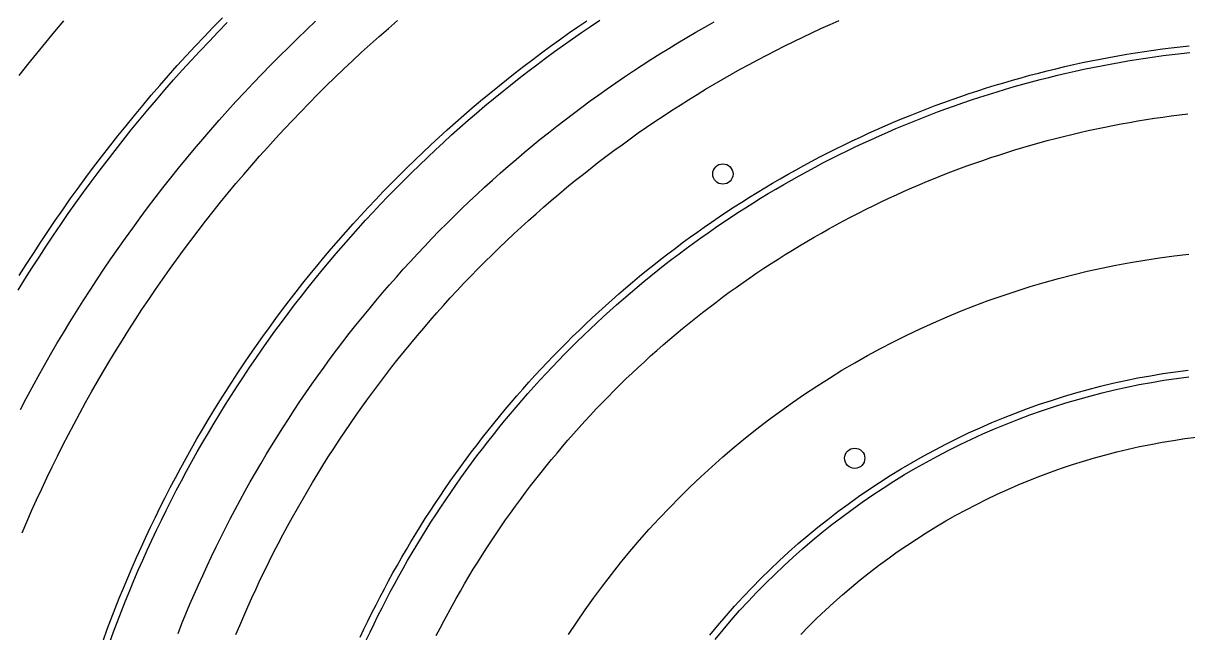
# Model space of a CAD drawing. Header units: metres. Extents: x 10 to 1210, y 10 to 2773.
# Drawn here: x 271.5 to 443.8, y 1447.3 to 1537.5 of the extents above; entities that cross this region are included whole.
import ezdxf

# ---------------------------------------------------------------- set-up
doc = ezdxf.new("R2010")
doc.units = ezdxf.units.M
for name, color, linetype in [('ACIKLIK', 5, 'Continuous'), ('ASKI_DELIK', 6, 'Continuous'), ('CAM_SABLON', 4, 'Continuous'), ('DIS_KENAR_V91_Z3', 1, 'Continuous'), ('LAMBA_T4_Z4', 3, 'Continuous')]:
    doc.layers.add(name, color=color, linetype=linetype)

msp = doc.modelspace()

# ---------------------------------------------------------------- linework, layer by layer
at = {"layer": 'ACIKLIK'}
for points in [[(271.07, 1480.35), (271.93, 1482), (272.81, 1483.63), (273.71, 1485.26), (274.61, 1486.89), (275.54, 1488.5), (276.47, 1490.11), (277.42, 1491.7), (278.39, 1493.29), (279.37, 1494.87), (280.36, 1496.44), (281.36, 1498.01), (282.38, 1499.56), (283.42, 1501.11), (284.46, 1502.64), (285.52, 1504.17), (286.59, 1505.69), (287.68, 1507.2), (288.78, 1508.7), (289.89, 1510.19), (291.02, 1511.67), (292.15, 1513.14), (293.3, 1514.6), (294.47, 1516.05), (295.64, 1517.48), (296.83, 1518.91), (298.03, 1520.33), (299.25, 1521.74), (300.47, 1523.14), (301.71, 1524.52), (302.96, 1525.9), (304.22, 1527.27), (305.5, 1528.62), (306.78, 1529.96), (308.08, 1531.29), (309.39, 1532.61), (310.71, 1533.92), (312.04, 1535.22), (313.38, 1536.5), (314.73, 1537.78)], [(294.39, 1447.24), (294.96, 1448.68), (295.55, 1450.12), (296.15, 1451.55), (296.76, 1452.98), (297.39, 1454.4), (298.03, 1455.82), (298.68, 1457.23), (299.34, 1458.63), (300.01, 1460.03), (300.7, 1461.42), (301.4, 1462.81), (302.11, 1464.19), (302.84, 1465.57), (303.57, 1466.93), (304.32, 1468.3), (305.08, 1469.65), (305.85, 1471), (306.63, 1472.34), (307.42, 1473.68), (308.23, 1475), (309.05, 1476.33), (309.88, 1477.64), (310.72, 1478.95), (311.57, 1480.24), (312.43, 1481.54), (313.31, 1482.82), (314.19, 1484.1), (315.09, 1485.36), (316, 1486.63), (316.91, 1487.88), (317.84, 1489.12), (318.78, 1490.36), (319.73, 1491.59), (320.7, 1492.81), (321.67, 1494.02), (322.65, 1495.22), (323.64, 1496.42), (324.65, 1497.6), (325.66, 1498.78), (326.69, 1499.95), (327.72, 1501.11), (328.76, 1502.25), (329.82, 1503.4), (330.88, 1504.53), (331.96, 1505.65), (333.04, 1506.76), (334.14, 1507.86), (335.24, 1508.96), (336.35, 1510.04), (337.47, 1511.12), (338.6, 1512.18), (339.75, 1513.24), (340.89, 1514.28), (342.05, 1515.31), (343.22, 1516.34), (344.4, 1517.35), (345.58, 1518.36), (346.78, 1519.35), (347.98, 1520.33), (349.19, 1521.3), (350.41, 1522.27), (351.64, 1523.22), (352.88, 1524.16), (354.12, 1525.09), (355.37, 1526), (356.64, 1526.91), (357.9, 1527.81), (359.18, 1528.69), (360.46, 1529.57), (361.76, 1530.43), (363.05, 1531.28), (364.36, 1532.12), (365.67, 1532.95), (367, 1533.77), (368.32, 1534.58), (369.66, 1535.37), (371, 1536.15), (372.35, 1536.92), (373.7, 1537.68)], [(332.59, 1446.92), (333.16, 1448.03), (333.74, 1449.13), (334.33, 1450.23), (334.93, 1451.33), (335.54, 1452.42), (336.16, 1453.5), (336.79, 1454.58), (337.43, 1455.65), (338.07, 1456.72), (338.73, 1457.78), (339.4, 1458.83), (340.07, 1459.88), (340.75, 1460.93), (341.45, 1461.96), (342.15, 1463), (342.86, 1464.02), (343.58, 1465.04), (344.31, 1466.05), (345.05, 1467.06), (345.8, 1468.06), (346.55, 1469.05), (347.31, 1470.04), (348.09, 1471.02), (348.87, 1471.99), (349.66, 1472.96), (350.46, 1473.92), (351.26, 1474.87), (352.08, 1475.82), (352.9, 1476.75), (353.73, 1477.69), (354.57, 1478.61), (355.42, 1479.53), (356.27, 1480.43), (357.13, 1481.34), (358.01, 1482.23), (358.88, 1483.12), (359.77, 1483.99), (360.66, 1484.87), (361.57, 1485.73), (362.47, 1486.58), (363.39, 1487.43), (364.31, 1488.27), (365.25, 1489.1), (366.18, 1489.92), (367.13, 1490.74), (368.08, 1491.54), (369.04, 1492.34), (370.01, 1493.13), (370.98, 1493.91), (371.96, 1494.69), (372.95, 1495.45), (373.94, 1496.2), (374.94, 1496.95), (375.95, 1497.69), (376.96, 1498.42), (377.98, 1499.14), (379, 1499.85), (380.04, 1500.55), (381.07, 1501.25), (382.12, 1501.93), (383.17, 1502.6), (384.22, 1503.27), (385.28, 1503.93), (386.35, 1504.57), (387.42, 1505.21), (388.5, 1505.84), (389.58, 1506.46), (390.67, 1507.07), (391.77, 1507.67), (392.87, 1508.26), (393.97, 1508.84), (395.08, 1509.41), (396.19, 1509.98), (397.31, 1510.53), (398.44, 1511.07), (399.57, 1511.6), (400.7, 1512.12), (401.84, 1512.64), (402.98, 1513.14), (404.13, 1513.63), (405.28, 1514.11), (406.43, 1514.59), (407.59, 1515.05), (408.75, 1515.5), (409.92, 1515.94), (411.09, 1516.38), (412.27, 1516.8), (413.44, 1517.21), (414.63, 1517.61), (415.81, 1518), (417, 1518.38), (418.19, 1518.75), (419.39, 1519.11), (420.58, 1519.46), (421.78, 1519.8), (422.99, 1520.13), (424.2, 1520.44), (425.41, 1520.75), (426.62, 1521.05), (427.83, 1521.33), (429.05, 1521.61), (430.27, 1521.87), (431.49, 1522.13), (432.71, 1522.37), (433.94, 1522.61), (435.17, 1522.83), (436.4, 1523.04), (437.63, 1523.24), (438.86, 1523.43), (440.1, 1523.61), (441.33, 1523.78), (442.57, 1523.93), (443.81, 1524.08)], [(386.51, 1447.08), (387.7, 1448.3), (388.92, 1449.49), (390.16, 1450.67), (391.43, 1451.83), (392.71, 1452.96), (394.01, 1454.07), (395.33, 1455.16), (396.67, 1456.22), (398.02, 1457.27), (399.4, 1458.28), (400.79, 1459.28), (402.2, 1460.24), (403.63, 1461.19), (405.07, 1462.11), (406.53, 1463), (408, 1463.87), (409.49, 1464.71), (410.99, 1465.53), (412.51, 1466.32), (414.04, 1467.08), (415.58, 1467.82), (417.14, 1468.53), (418.71, 1469.21), (420.29, 1469.86), (421.88, 1470.49), (423.48, 1471.09), (425.09, 1471.66), (426.72, 1472.2), (428.35, 1472.72), (429.99, 1473.2), (431.64, 1473.66), (433.29, 1474.09), (434.96, 1474.49), (436.62, 1474.86), (438.3, 1475.2), (439.98, 1475.51), (441.67, 1475.79), (443.36, 1476.05), (445.06, 1476.27)]]:
    msp.add_lwpolyline(points, dxfattribs=at)
at = {"layer": 'ASKI_DELIK'}
for centre in [(375, 1515.19), (394.5, 1473.14)]:
    msp.add_circle(centre, 1.5, dxfattribs=at)
at = {"layer": 'CAM_SABLON'}
for points in [[(270.71, 1497.99), (271.73, 1499.64), (272.77, 1501.28), (273.82, 1502.91), (274.88, 1504.53), (275.95, 1506.14), (277.04, 1507.74), (278.15, 1509.33), (279.27, 1510.92), (280.4, 1512.49), (281.54, 1514.05), (282.7, 1515.6), (283.88, 1517.14), (285.06, 1518.68), (286.26, 1520.2), (287.47, 1521.71), (288.7, 1523.21), (289.94, 1524.7), (291.19, 1526.18), (292.45, 1527.64), (293.73, 1529.1), (295.02, 1530.55), (296.32, 1531.98), (297.64, 1533.4), (298.97, 1534.81), (300.31, 1536.21), (301.66, 1537.6)], [(284.28, 1445.96), (284.84, 1447.49), (285.42, 1449.01), (286.01, 1450.54), (286.62, 1452.05), (287.23, 1453.56), (287.87, 1455.07), (288.51, 1456.57), (289.17, 1458.06), (289.84, 1459.55), (290.52, 1461.03), (291.22, 1462.51), (291.93, 1463.98), (292.65, 1465.44), (293.38, 1466.9), (294.13, 1468.35), (294.89, 1469.79), (295.66, 1471.23), (296.45, 1472.66), (297.24, 1474.08), (298.05, 1475.5), (298.88, 1476.91), (299.71, 1478.31), (300.56, 1479.71), (301.42, 1481.09), (302.29, 1482.47), (303.17, 1483.85), (304.06, 1485.21), (304.97, 1486.57), (305.89, 1487.92), (306.82, 1489.26), (307.76, 1490.59), (308.71, 1491.92), (309.68, 1493.23), (310.66, 1494.54), (311.64, 1495.84), (312.64, 1497.13), (313.65, 1498.41), (314.67, 1499.68), (315.71, 1500.95), (316.75, 1502.2), (317.8, 1503.45), (318.87, 1504.68), (319.95, 1505.91), (321.03, 1507.13), (322.13, 1508.34), (323.24, 1509.53), (324.36, 1510.72), (325.48, 1511.9), (326.62, 1513.07), (327.77, 1514.23), (328.93, 1515.38), (330.1, 1516.52), (331.28, 1517.64), (332.47, 1518.76), (333.66, 1519.87), (334.87, 1520.97), (336.09, 1522.05), (337.32, 1523.13), (338.55, 1524.2), (339.8, 1525.25), (341.05, 1526.29), (342.32, 1527.33), (343.59, 1528.35), (344.87, 1529.36), (346.16, 1530.36), (347.46, 1531.34), (348.77, 1532.32), (350.08, 1533.29), (351.41, 1534.24), (352.74, 1535.18), (354.08, 1536.11), (355.43, 1537.03), (356.79, 1537.94)], [(322.24, 1446.24), (322.81, 1447.44), (323.38, 1448.63), (323.97, 1449.82), (324.57, 1451.01), (325.17, 1452.19), (325.79, 1453.36), (326.42, 1454.53), (327.06, 1455.69), (327.71, 1456.85), (328.36, 1458), (329.03, 1459.15), (329.71, 1460.29), (330.4, 1461.42), (331.1, 1462.55), (331.8, 1463.67), (332.52, 1464.79), (333.25, 1465.89), (333.99, 1467), (334.73, 1468.09), (335.49, 1469.18), (336.25, 1470.27), (337.03, 1471.34), (337.81, 1472.41), (338.61, 1473.48), (339.41, 1474.53), (340.22, 1475.58), (341.04, 1476.62), (341.87, 1477.66), (342.71, 1478.68), (343.56, 1479.7), (344.42, 1480.72), (345.28, 1481.72), (346.16, 1482.72), (347.04, 1483.71), (347.93, 1484.69), (348.83, 1485.66), (349.74, 1486.63), (350.66, 1487.59), (351.59, 1488.54), (352.52, 1489.48), (353.46, 1490.41), (354.41, 1491.34), (355.37, 1492.26), (356.34, 1493.17), (357.31, 1494.07), (358.29, 1494.96), (359.28, 1495.84), (360.28, 1496.72), (361.28, 1497.58), (362.3, 1498.44), (363.32, 1499.29), (364.34, 1500.13), (365.38, 1500.96), (366.42, 1501.78), (367.47, 1502.59), (368.52, 1503.39), (369.59, 1504.19), (370.66, 1504.97), (371.73, 1505.75), (372.82, 1506.51), (373.91, 1507.27), (375, 1508.01), (376.11, 1508.75), (377.21, 1509.48), (378.33, 1510.2), (379.45, 1510.9), (380.58, 1511.6), (381.71, 1512.29), (382.85, 1512.97), (384, 1513.64), (385.15, 1514.29), (386.31, 1514.94), (387.47, 1515.58), (388.64, 1516.21), (389.81, 1516.83), (390.99, 1517.43), (392.18, 1518.03), (393.37, 1518.62), (394.56, 1519.19), (395.76, 1519.76), (396.97, 1520.31), (398.18, 1520.86), (399.39, 1521.39), (400.61, 1521.92), (401.83, 1522.43), (403.06, 1522.93), (404.29, 1523.42), (405.53, 1523.9), (406.77, 1524.37), (408.01, 1524.83), (409.26, 1525.28), (410.51, 1525.72), (411.77, 1526.15), (413.03, 1526.56), (414.29, 1526.96), (415.56, 1527.36), (416.83, 1527.74), (418.1, 1528.11), (419.38, 1528.47), (420.66, 1528.82), (421.94, 1529.16), (423.23, 1529.48), (424.52, 1529.8), (425.81, 1530.1), (427.1, 1530.4), (428.4, 1530.68), (429.7, 1530.95), (431, 1531.21), (432.3, 1531.45), (433.61, 1531.69), (434.91, 1531.92), (436.22, 1532.13), (437.53, 1532.33), (438.85, 1532.52), (440.16, 1532.7), (441.48, 1532.87), (442.79, 1533.02), (444.11, 1533.17)], [(373.85, 1446.34), (375.03, 1447.78), (376.25, 1449.2), (377.48, 1450.6), (378.75, 1451.97), (380.03, 1453.33), (381.34, 1454.66), (382.67, 1455.97), (384.03, 1457.25), (385.4, 1458.52), (386.8, 1459.75), (388.22, 1460.97), (389.66, 1462.15), (391.12, 1463.32), (392.61, 1464.45), (394.11, 1465.56), (395.63, 1466.65), (397.17, 1467.71), (398.72, 1468.74), (400.3, 1469.74), (401.89, 1470.72), (403.5, 1471.66), (405.13, 1472.58), (406.77, 1473.47), (408.42, 1474.34), (410.09, 1475.17), (411.78, 1475.97), (413.48, 1476.75), (415.19, 1477.49), (416.92, 1478.21), (418.65, 1478.89), (420.4, 1479.55), (422.16, 1480.17), (423.94, 1480.76), (425.72, 1481.32), (427.51, 1481.85), (429.31, 1482.35), (431.11, 1482.82), (432.93, 1483.26), (434.75, 1483.66), (436.58, 1484.03), (438.42, 1484.37), (440.26, 1484.68), (442.11, 1484.96), (443.96, 1485.2)]]:
    msp.add_lwpolyline(points, dxfattribs=at)
at = {"layer": 'DIS_KENAR_V91_Z3'}
for points in [[(270.88, 1529.76), (272.17, 1531.4), (273.48, 1533.04), (274.81, 1534.66), (276.15, 1536.27), (277.5, 1537.87)], [(271.3, 1462.1), (272, 1463.74), (272.72, 1465.38), (273.46, 1467.01), (274.21, 1468.64), (274.97, 1470.25), (275.75, 1471.87), (276.54, 1473.47), (277.34, 1475.07), (278.16, 1476.66), (279, 1478.24), (279.84, 1479.82), (280.7, 1481.39), (281.58, 1482.95), (282.46, 1484.5), (283.37, 1486.05), (284.28, 1487.58), (285.21, 1489.11), (286.15, 1490.63), (287.1, 1492.15), (288.07, 1493.65), (289.05, 1495.15), (290.05, 1496.63), (291.05, 1498.11), (292.07, 1499.58), (293.11, 1501.04), (294.15, 1502.5), (295.21, 1503.94), (296.28, 1505.37), (297.36, 1506.8), (298.46, 1508.21), (299.57, 1509.62), (300.69, 1511.01), (301.82, 1512.4), (302.96, 1513.77), (304.12, 1515.14), (305.28, 1516.49), (306.46, 1517.84), (307.66, 1519.17), (308.86, 1520.5), (310.07, 1521.81), (311.3, 1523.11), (312.54, 1524.4), (313.78, 1525.69), (315.04, 1526.96), (316.31, 1528.22), (317.6, 1529.46), (318.89, 1530.7), (320.19, 1531.93), (321.5, 1533.14), (322.83, 1534.34), (324.16, 1535.54), (325.51, 1536.72), (326.86, 1537.88)], [(302.94, 1447.06), (303.51, 1448.42), (304.1, 1449.79), (304.7, 1451.15), (305.31, 1452.5), (305.93, 1453.85), (306.56, 1455.19), (307.21, 1456.52), (307.86, 1457.85), (308.53, 1459.18), (309.21, 1460.5), (309.9, 1461.81), (310.6, 1463.12), (311.31, 1464.42), (312.04, 1465.71), (312.78, 1467), (313.52, 1468.28), (314.28, 1469.56), (315.05, 1470.82), (315.83, 1472.09), (316.62, 1473.34), (317.43, 1474.59), (318.24, 1475.83), (319.06, 1477.06), (319.9, 1478.29), (320.74, 1479.51), (321.6, 1480.72), (322.47, 1481.92), (323.34, 1483.12), (324.23, 1484.31), (325.13, 1485.49), (326.04, 1486.66), (326.96, 1487.83), (327.89, 1488.98), (328.82, 1490.13), (329.77, 1491.27), (330.73, 1492.41), (331.7, 1493.53), (332.68, 1494.65), (333.67, 1495.75), (334.66, 1496.85), (335.67, 1497.94), (336.69, 1499.02), (337.71, 1500.09), (338.75, 1501.15), (339.79, 1502.21), (340.85, 1503.25), (341.91, 1504.29), (342.98, 1505.31), (344.06, 1506.33), (345.15, 1507.34), (346.25, 1508.33), (347.35, 1509.32), (348.47, 1510.3), (349.59, 1511.27), (350.73, 1512.23), (351.87, 1513.18), (353.02, 1514.11), (354.17, 1515.04), (355.34, 1515.96), (356.51, 1516.87), (357.69, 1517.77), (358.88, 1518.66), (360.08, 1519.53), (361.28, 1520.4), (362.49, 1521.26), (363.71, 1522.1), (364.94, 1522.94), (366.17, 1523.76), (367.41, 1524.57), (368.66, 1525.38), (369.91, 1526.17), (371.18, 1526.95), (372.44, 1527.72), (373.72, 1528.48), (375, 1529.22), (376.29, 1529.96), (377.58, 1530.69), (378.88, 1531.4), (380.19, 1532.1), (381.5, 1532.79), (382.82, 1533.47), (384.15, 1534.14), (385.48, 1534.79), (386.81, 1535.44), (388.15, 1536.07), (389.5, 1536.69), (390.85, 1537.3), (392.21, 1537.9)], [(352.17, 1447.08), (353.37, 1448.9), (354.61, 1450.7), (355.87, 1452.47), (357.17, 1454.23), (358.5, 1455.96), (359.86, 1457.67), (361.24, 1459.35), (362.66, 1461.01), (364.11, 1462.64), (365.58, 1464.25), (367.08, 1465.83), (368.61, 1467.39), (370.17, 1468.92), (371.75, 1470.42), (373.36, 1471.89), (374.99, 1473.34), (376.65, 1474.76), (378.33, 1476.14), (380.04, 1477.5), (381.77, 1478.83), (383.53, 1480.13), (385.3, 1481.39), (387.1, 1482.63), (388.92, 1483.83), (390.76, 1485.01), (392.62, 1486.15), (394.5, 1487.25), (396.4, 1488.33), (398.32, 1489.37), (400.25, 1490.38), (402.2, 1491.35), (404.17, 1492.29), (406.16, 1493.19), (408.16, 1494.06), (410.17, 1494.9), (412.2, 1495.7), (414.25, 1496.46), (416.3, 1497.19), (418.37, 1497.88), (420.45, 1498.54), (422.55, 1499.16), (424.65, 1499.74), (426.76, 1500.29), (428.88, 1500.8), (431.01, 1501.27), (433.15, 1501.7), (435.29, 1502.1), (437.45, 1502.46), (439.6, 1502.78), (441.77, 1503.07), (443.93, 1503.32)]]:
    msp.add_lwpolyline(points, dxfattribs=at)
at = {"layer": 'LAMBA_T4_Z4'}
for points in [[(270.89, 1500.17), (271.92, 1501.82), (272.98, 1503.45), (274.04, 1505.08), (275.12, 1506.7), (276.22, 1508.31), (277.33, 1509.91), (278.45, 1511.5), (279.59, 1513.08), (280.74, 1514.65), (281.9, 1516.2), (283.08, 1517.75), (284.27, 1519.29), (285.48, 1520.82), (286.7, 1522.34), (287.93, 1523.85), (289.17, 1525.34), (290.43, 1526.83), (291.7, 1528.3), (292.98, 1529.76), (294.28, 1531.22), (295.59, 1532.66), (296.91, 1534.09), (298.24, 1535.5), (299.59, 1536.91), (300.95, 1538.3)], [(283.34, 1446.3), (283.91, 1447.84), (284.49, 1449.37), (285.08, 1450.9), (285.69, 1452.43), (286.31, 1453.94), (286.95, 1455.46), (287.59, 1456.96), (288.25, 1458.47), (288.93, 1459.96), (289.61, 1461.45), (290.31, 1462.94), (291.03, 1464.41), (291.75, 1465.89), (292.49, 1467.35), (293.24, 1468.81), (294.01, 1470.26), (294.78, 1471.71), (295.57, 1473.14), (296.37, 1474.58), (297.19, 1476), (298.01, 1477.42), (298.85, 1478.83), (299.7, 1480.23), (300.57, 1481.62), (301.44, 1483.01), (302.33, 1484.39), (303.23, 1485.76), (304.14, 1487.13), (305.06, 1488.48), (306, 1489.83), (306.95, 1491.17), (307.9, 1492.5), (308.88, 1493.83), (309.86, 1495.14), (310.85, 1496.45), (311.85, 1497.74), (312.87, 1499.03), (313.9, 1500.31), (314.93, 1501.58), (315.98, 1502.84), (317.04, 1504.1), (318.11, 1505.34), (319.2, 1506.57), (320.29, 1507.8), (321.39, 1509.01), (322.51, 1510.22), (323.63, 1511.41), (324.76, 1512.6), (325.91, 1513.77), (327.06, 1514.94), (328.23, 1516.09), (329.4, 1517.24), (330.59, 1518.37), (331.78, 1519.49), (332.99, 1520.61), (334.2, 1521.71), (335.43, 1522.8), (336.66, 1523.89), (337.9, 1524.96), (339.16, 1526.02), (340.42, 1527.07), (341.69, 1528.1), (342.97, 1529.13), (344.26, 1530.15), (345.55, 1531.15), (346.86, 1532.14), (348.17, 1533.12), (349.5, 1534.1), (350.83, 1535.05), (352.17, 1536), (353.52, 1536.94), (354.87, 1537.86)], [(321.34, 1446.66), (321.9, 1447.87), (322.48, 1449.07), (323.08, 1450.27), (323.68, 1451.46), (324.29, 1452.65), (324.91, 1453.83), (325.54, 1455.01), (326.18, 1456.18), (326.84, 1457.34), (327.5, 1458.5), (328.17, 1459.65), (328.85, 1460.8), (329.55, 1461.94), (330.25, 1463.08), (330.96, 1464.21), (331.68, 1465.33), (332.42, 1466.45), (333.16, 1467.56), (333.91, 1468.66), (334.67, 1469.76), (335.44, 1470.85), (336.22, 1471.93), (337.01, 1473.01), (337.81, 1474.08), (338.62, 1475.14), (339.43, 1476.2), (340.26, 1477.24), (341.1, 1478.29), (341.94, 1479.32), (342.8, 1480.35), (343.66, 1481.37), (344.53, 1482.38), (345.41, 1483.38), (346.3, 1484.38), (347.2, 1485.37), (348.1, 1486.35), (349.02, 1487.32), (349.94, 1488.28), (350.87, 1489.24), (351.81, 1490.19), (352.76, 1491.13), (353.72, 1492.06), (354.68, 1492.98), (355.65, 1493.9), (356.63, 1494.8), (357.62, 1495.7), (358.62, 1496.59), (359.62, 1497.47), (360.63, 1498.34), (361.65, 1499.2), (362.68, 1500.06), (363.71, 1500.9), (364.76, 1501.74), (365.8, 1502.57), (366.86, 1503.38), (367.92, 1504.19), (368.99, 1504.99), (370.07, 1505.78), (371.15, 1506.56), (372.24, 1507.33), (373.34, 1508.09), (374.44, 1508.84), (375.55, 1509.58), (376.67, 1510.32), (377.79, 1511.04), (378.92, 1511.75), (380.06, 1512.45), (381.2, 1513.15), (382.35, 1513.83), (383.5, 1514.5), (384.66, 1515.16), (385.82, 1515.82), (386.99, 1516.46), (388.17, 1517.09), (389.35, 1517.71), (390.54, 1518.32), (391.73, 1518.92), (392.93, 1519.52), (394.13, 1520.1), (395.34, 1520.66), (396.55, 1521.22), (397.77, 1521.77), (398.99, 1522.31), (400.22, 1522.84), (401.45, 1523.35), (402.69, 1523.86), (403.93, 1524.35), (405.17, 1524.84), (406.42, 1525.31), (407.67, 1525.77), (408.93, 1526.22), (410.19, 1526.66), (411.45, 1527.09), (412.72, 1527.51), (413.99, 1527.92), (415.27, 1528.31), (416.55, 1528.7), (417.83, 1529.07), (419.11, 1529.44), (420.4, 1529.79), (421.69, 1530.13), (422.99, 1530.46), (424.28, 1530.77), (425.58, 1531.08), (426.88, 1531.37), (428.19, 1531.66), (429.5, 1531.93), (430.81, 1532.19), (432.12, 1532.44), (433.43, 1532.68), (434.75, 1532.9), (436.07, 1533.12), (437.39, 1533.32), (438.71, 1533.51), (440.03, 1533.69), (441.35, 1533.86), (442.68, 1534.02), (444.01, 1534.16)], [(373.07, 1446.97), (374.27, 1448.42), (375.49, 1449.85), (376.74, 1451.27), (378.01, 1452.66), (379.31, 1454.02), (380.63, 1455.37), (381.98, 1456.69), (383.34, 1457.99), (384.73, 1459.26), (386.15, 1460.51), (387.58, 1461.73), (389.03, 1462.93), (390.51, 1464.1), (392, 1465.25), (393.52, 1466.37), (395.05, 1467.47), (396.61, 1468.54), (398.18, 1469.58), (399.77, 1470.59), (401.38, 1471.57), (403, 1472.53), (404.64, 1473.46), (406.3, 1474.36), (407.97, 1475.23), (409.66, 1476.07), (411.36, 1476.88), (413.07, 1477.66), (414.8, 1478.41), (416.54, 1479.14), (418.3, 1479.83), (420.06, 1480.49), (421.84, 1481.12), (423.63, 1481.71), (425.42, 1482.28), (427.23, 1482.82), (429.05, 1483.32), (430.87, 1483.79), (432.71, 1484.23), (434.55, 1484.64), (436.39, 1485.02), (438.25, 1485.36), (440.11, 1485.67), (441.97, 1485.95), (443.84, 1486.19)]]:
    msp.add_lwpolyline(points, dxfattribs=at)

doc.saveas('drawing.dxf')
